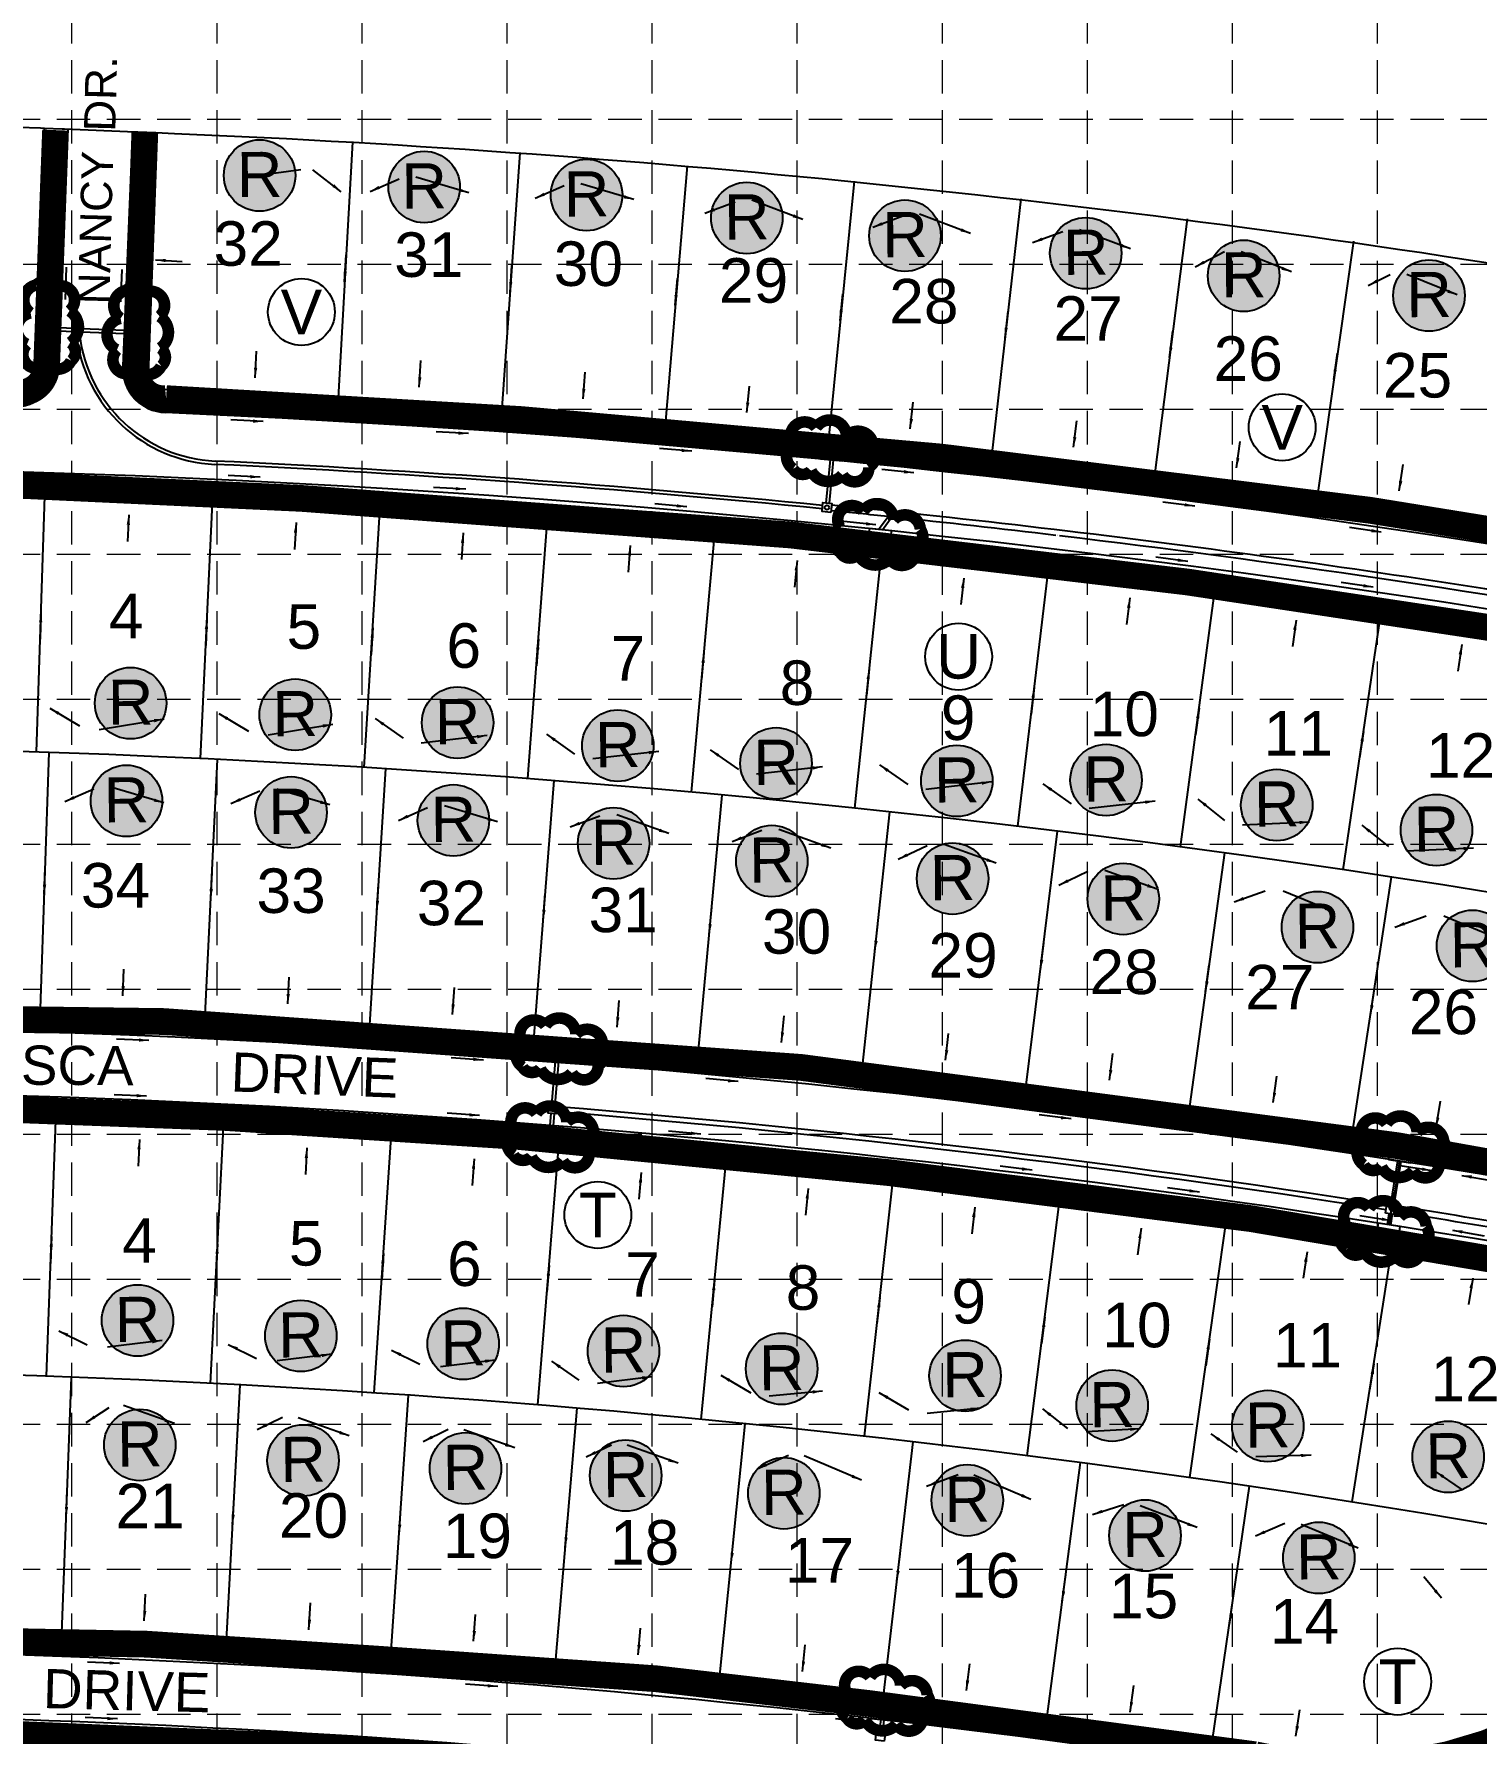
# Model space of a CAD drawing. Header units: inches. Extents: x 4451 to 7062, y 10245 to 14418.
# Drawn here: x 5544 to 6191, y 13235 to 13998 of the extents above; entities that cross this region are included whole.
import ezdxf
from ezdxf.enums import TextEntityAlignment as Align

# ---------------------------------------------------------------- set-up
doc = ezdxf.new("R2010")
doc.units = ezdxf.units.IN
doc.header["$MEASUREMENT"] = 0
doc.linetypes.add('HIDDEN', pattern=[0.375, 0.25, -0.125])
for name, color, linetype in [('BASE', 7, 'Continuous'), ('BLOCK-TXT', 1, 'Continuous'), ('BREAKLINE_PTCODE', 7, 'Continuous'), ('ERO-MAT', 84, 'Continuous'), ('GRADE BASE$0$GRADE-ARROW', 7, 'Continuous'), ('grid', 9, 'HIDDEN'), ('LOT-TXT', 1, 'Continuous'), ('MDL-BNDY', 7, 'Continuous'), ('pbaseCS4$0$LOTS-4', 1, 'Continuous'), ('pbaseCS4$0$PV TC-4', 3, 'Continuous'), ('pbaseCS4$0$SD INLT', 6, 'Continuous'), ('SD MH', 11, 'Continuous'), ('SD RCP', 11, 'Continuous'), ('STNAMES', 3, 'Continuous')]:
    doc.layers.add(name, color=color, linetype=linetype)
doc.styles.add('GRADE BASE$0$Standard', font='txt')
doc.styles.add('ryland', font='ARIAL.TTF', dxfattribs={"height": 25})
doc.styles.get("Standard").update_dxf_attribs({"font": 'ARIAL.TTF'})
doc.dimstyles.new('GRADE BASE$0$Standard', dxfattribs={"dimtxt": 0.18, "dimasz": 0.18, "dimexe": 0.18, "dimexo": 0.0625, "dimgap": 0.09, "dimtad": 0, "dimtih": 1, "dimtoh": 1, "dimdec": 4, "dimzin": 0, "dimdsep": 46, "dimtxsty": 'GRADE BASE$0$Standard', "dimcen": 0.09, "dimadec": 0, "dimazin": 0, "dimtfac": 1, "dimtdec": 4, "dimtofl": 0, "dimtmove": 0, "dimatfit": 3, "dimfxl": 0, "dimtolj": 1, "dimtzin": 0, "dimarcsym": 0})

# ---------------------------------------------------------------- blocks, each defined once
blk = doc.blocks.new('RYLAND')
h = blk.add_hatch(color=81)
h.paths.add_polyline_path([(1.164, -1.048, 1), (-1.408, -1.048, 1)])
h.paths.add_polyline_path([(-1.348, -2.228), (1.104, -2.228), (1.104, 0.21), (-1.348, 0.21)], flags=25)
at = {"color": 5}
blk.add_circle((-0.122, -1.048), 1.286, dxfattribs=at)
at = {"layer": 'BASE', "color": 5, "style": 'ryland'}
blk.add_text('R', height=1.625, dxfattribs=at).set_placement((-0.122, -1.821), align=Align.CENTER)

msp = doc.modelspace()

# ---------------------------------------------------------------- linework, layer by layer
at = {"color": 5}
for p, q in [((6156.64, 13491.47), (6154.39, 13477.15)), ((6151.99, 13462.85), (6154.24, 13477.17))]:
    msp.add_line(p, q, dxfattribs=at)
at = {"layer": 'BASE', "color": 170, "const_width": 5.2}
for points in [[(5559.64, 13873.26, 0.520567), (5559.64, 13873.26, 0.765195), (5554.48, 13884.43, 0.417879), (5544.54, 13884.83, 0.6649), (5542.2, 13872.34, 0.744833), (5540.54, 13858.23, 0.975642), (5549.35, 13849.1, 0.520567), (5560.4, 13850.93, 0.520567), (5559.94, 13859.01, 0.540264), (5559.64, 13873.26)], [(5600.04, 13870.82, 0.520567), (5600.04, 13870.82, 0.765195), (5594.88, 13881.99, 0.417879), (5584.94, 13882.39, 0.6649), (5582.6, 13869.9, 0.744833), (5580.94, 13855.79, 0.975642), (5589.76, 13846.67, 0.520567), (5600.8, 13848.49, 0.520567), (5600.34, 13856.57, 0.540264), (5600.04, 13870.82)], [(5906.58, 13799.6, 0.520567), (5906.58, 13799.6, 0.765195), (5918.42, 13802.96, 0.417879), (5920.37, 13812.72, 0.6649), (5908.4, 13816.97, 0.744833), (5894.72, 13820.82, 0.975642), (5884.33, 13813.54, 0.520567), (5884.41, 13802.34, 0.520567), (5892.46, 13801.54, 0.540264), (5906.58, 13799.6)], [(5927.74, 13762.04, 0.520567), (5927.74, 13762.04, 0.765195), (5939.58, 13765.4, 0.417879), (5941.53, 13775.16, 0.6649), (5929.56, 13779.41, 0.744833), (5915.88, 13783.26, 0.975642), (5905.49, 13775.98, 0.520567), (5905.57, 13764.78, 0.520567), (5913.62, 13763.98, 0.540264), (5927.74, 13762.04)], [(5785.11, 13531.06, 0.520567), (5785.11, 13531.06, 0.765195), (5796.95, 13534.42, 0.417879), (5798.9, 13544.18, 0.6649), (5786.93, 13548.43, 0.744833), (5773.25, 13552.28, 0.975642), (5762.86, 13545, 0.520567), (5762.94, 13533.8, 0.520567), (5770.99, 13533, 0.540264), (5785.11, 13531.06)], [(5781.06, 13491.58, 0.520567), (5781.06, 13491.58, 0.765195), (5792.89, 13494.94, 0.417879), (5794.84, 13504.7, 0.6649), (5782.87, 13508.96, 0.744833), (5769.19, 13512.8, 0.975642), (5758.8, 13505.52, 0.520567), (5758.88, 13494.32, 0.520567), (5766.93, 13493.52, 0.540264), (5781.06, 13491.58)], [(6162.66, 13487.05, 0.520567), (6162.66, 13487.05, 0.765195), (6174.5, 13490.4, 0.417879), (6176.44, 13500.16, 0.6649), (6164.48, 13504.42, 0.744833), (6150.79, 13508.27, 0.975642), (6140.41, 13500.99, 0.520567), (6140.49, 13489.79, 0.520567), (6148.54, 13488.98, 0.540264), (6162.66, 13487.05)], [(6154.81, 13449.04, 0.520567), (6154.81, 13449.04, 0.765195), (6166.64, 13452.4, 0.417879), (6168.59, 13462.16, 0.6649), (6156.62, 13466.42, 0.744833), (6142.94, 13470.26, 0.975642), (6132.56, 13462.98, 0.520567), (6132.64, 13451.78, 0.520567), (6140.69, 13450.98, 0.540264), (6154.81, 13449.04)], [(5930.84, 13238.59, 0.520567), (5930.84, 13238.59, 0.765195), (5942.68, 13241.95, 0.417879), (5944.62, 13251.71, 0.6649), (5932.66, 13255.96, 0.744833), (5918.97, 13259.81, 0.975642), (5908.59, 13252.53, 0.520567), (5908.67, 13241.33, 0.520567), (5916.72, 13240.53, 0.540264), (5930.84, 13238.59)]]:
    msp.add_lwpolyline(points, format="xyb", close=True, dxfattribs=at)
at = {"layer": 'BLOCK-TXT', "color": 7}
for centre in [(5663.73, 13872.74), (6103.94, 13820.94), (5958.69, 13718), (5796.76, 13467.31), (6155.77, 13257.76)]:
    msp.add_circle(centre, 15, dxfattribs=at)
at = {"layer": 'BREAKLINE_PTCODE', "color": 7}
for points in [[(5536.55, 13955.71, 546.78), (5546.59, 13955.41, 546.73), (5548.4, 13955.35, 544.22)], [(5543.7, 13840.27, 543.64), (5543.91, 13845.44, 543.67), (5544.16, 13851.44, 543.7), (5544.32, 13855.44, 543.72), (5544.73, 13865.43, 543.77), (5545.13, 13875.42, 543.82), (5545.54, 13885.41, 543.87), (5545.95, 13895.4, 543.92), (5546.36, 13905.39, 543.97), (5546.76, 13915.39, 544.02), (5547.17, 13925.38, 544.07), (5547.58, 13935.37, 544.12), (5547.99, 13945.36, 544.17), (5548.4, 13955.35, 544.22)], [(5548.4, 13955.35, 544.22), (5556.39, 13955.03, 544.04), (5557.44, 13954.98, 543), (5589.31, 13953.68, 543), (5590.36, 13953.64, 544.04), (5598.35, 13953.32, 544.22)], [(5593.67, 13838.47, 543.65), (5593.87, 13843.41, 543.67), (5594.11, 13849.4, 543.7), (5594.28, 13853.4, 543.72), (5594.69, 13863.39, 543.77), (5595.09, 13873.38, 543.82), (5595.5, 13883.37, 543.87), (5595.91, 13893.36, 543.92), (5596.32, 13903.36, 543.97), (5596.72, 13913.35, 544.02), (5597.13, 13923.34, 544.07), (5597.54, 13933.33, 544.12), (5597.95, 13943.32, 544.17), (5598.35, 13953.32, 544.22)], [(5598.35, 13953.32, 544.22), (5606.82, 13952.96, 545.81), (5616.86, 13952.53, 545.76), (5626.9, 13952.07, 545.71), (5636.94, 13951.6, 545.66), (5646.97, 13951.11, 545.61), (5657.01, 13950.6, 545.56), (5667.04, 13950.07, 545.51), (5677.07, 13949.52, 545.46), (5687.1, 13948.95, 545.41), (5697.13, 13948.36, 545.36), (5707.16, 13947.76, 545.31), (5717.19, 13947.13, 545.26), (5727.22, 13946.49, 545.21), (5737.24, 13945.83, 545.16), (5747.27, 13945.14, 545.11), (5757.29, 13944.44, 545.06), (5767.31, 13943.72, 545.01), (5777.33, 13942.98, 544.96), (5787.35, 13942.23, 544.91), (5797.37, 13941.45, 544.86), (5807.38, 13940.65, 544.81), (5817.4, 13939.84, 544.76), (5827.41, 13939, 544.71), (5837.42, 13938.15, 544.66), (5847.43, 13937.28, 544.6), (5857.44, 13936.39, 544.55), (5867.44, 13935.48, 544.5), (5877.45, 13934.55, 544.45), (5887.45, 13933.6, 544.4), (5897.45, 13932.64, 544.35), (5907.45, 13931.65, 544.3), (5917.45, 13930.65, 544.25), (5927.44, 13929.62, 544.2), (5937.44, 13928.58, 544.15), (5947.43, 13927.52, 544.1), (5957.42, 13926.44, 544.05), (5967.4, 13925.34, 544), (5977.39, 13924.22, 543.95), (5987.37, 13923.09, 543.9), (5997.35, 13921.93, 543.85), (6007.33, 13920.76, 543.8), (6017.31, 13919.56, 543.75), (6027.28, 13918.35, 543.7), (6037.25, 13917.12, 543.65), (6047.22, 13915.87, 543.6), (6057.19, 13914.6, 543.55), (6067.15, 13913.31, 543.5), (6077.11, 13912.01, 543.45), (6087.07, 13910.68, 543.4), (6097.03, 13909.34, 543.35), (6106.98, 13907.97, 543.3), (6116.94, 13906.59, 543.25), (6126.89, 13905.19, 543.2), (6136.83, 13903.77, 543.15), (6146.78, 13902.33, 543.1), (6156.72, 13900.87, 543.05), (6166.66, 13899.4, 543), (6176.59, 13897.9, 542.95), (6186.52, 13896.39, 542.9), (6196.45, 13894.85, 542.85)], [(5593.67, 13838.47, 543.21), (5602.14, 13838.12, 543.15), (5612.18, 13837.68, 543.09), (5622.22, 13837.23, 543.03), (5632.25, 13836.76, 542.98), (5642.29, 13836.26, 542.93), (5652.32, 13835.75, 542.88), (5662.35, 13835.22, 542.83), (5672.39, 13834.67, 542.78), (5682.42, 13834.1, 542.73), (5692.45, 13833.52, 542.68), (5702.48, 13832.91, 542.63), (5712.51, 13832.29, 542.59), (5722.53, 13831.64, 542.54), (5732.56, 13830.98, 542.49), (5742.58, 13830.3, 542.44), (5752.6, 13829.6, 542.39), (5762.63, 13828.88, 542.34), (5772.65, 13828.14, 542.29), (5782.66, 13827.38, 542.24), (5792.68, 13826.6, 542.19), (5802.7, 13825.81, 542.14), (5812.71, 13824.99, 542.09), (5822.72, 13824.16, 542.04), (5832.74, 13823.31, 541.99), (5842.75, 13822.43, 541.94), (5852.75, 13821.54, 541.89), (5862.76, 13820.63, 541.84), (5872.76, 13819.7, 541.79), (5882.77, 13818.76, 541.74), (5892.77, 13817.79, 541.69), (5902.77, 13816.81, 541.64), (5912.76, 13815.8, 541.59), (5922.76, 13814.78, 541.54), (5932.75, 13813.74, 541.49), (5942.74, 13812.67, 541.44), (5952.73, 13811.59, 541.39), (5962.72, 13810.5, 541.34), (5972.7, 13809.38, 541.29), (5982.69, 13808.24, 541.24), (5992.67, 13807.08, 541.19), (6002.65, 13805.91, 541.14), (6012.62, 13804.72, 541.09), (6022.6, 13803.5, 541.04), (6032.57, 13802.27, 540.99), (6042.54, 13801.02, 540.94), (6052.5, 13799.75, 540.89), (6062.47, 13798.47, 540.84), (6072.43, 13797.16, 540.79), (6082.39, 13795.83, 540.74), (6092.35, 13794.49, 540.69), (6102.3, 13793.13, 540.64), (6112.25, 13791.74, 540.59), (6122.2, 13790.34, 540.54), (6132.15, 13788.92, 540.49), (6142.09, 13787.48, 540.44), (6152.03, 13786.03, 540.39), (6161.97, 13784.55, 540.34), (6171.91, 13783.05, 540.29), (6181.84, 13781.54, 540.24), (6191.77, 13780.01, 540.19)], [(5540.35, 13790.35, 543.73), (5550.29, 13790.03, 543.61), (5560.24, 13789.7, 543.5), (5570.19, 13789.34, 543.39), (5580.13, 13788.97, 543.3), (5590.08, 13788.57, 543.22), (5600.02, 13788.16, 543.15), (5609.97, 13787.73, 543.09), (5619.91, 13787.28, 543.03), (5629.85, 13786.81, 542.98), (5639.79, 13786.33, 542.93), (5649.73, 13785.82, 542.88), (5659.67, 13785.29, 542.83), (5669.61, 13784.75, 542.78), (5679.54, 13784.19, 542.73), (5689.48, 13783.61, 542.68), (5699.41, 13783.01, 542.63), (5709.35, 13782.39, 542.59), (5719.28, 13781.75, 542.54), (5729.21, 13781.09, 542.49), (5739.14, 13780.42, 542.44), (5749.07, 13779.72, 542.39), (5759, 13779.01, 542.34), (5768.92, 13778.28, 542.29), (5778.85, 13777.53, 542.24), (5788.77, 13776.76, 542.19), (5798.69, 13775.97, 542.14), (5808.61, 13775.16, 542.09), (5818.53, 13774.33, 542.04), (5828.44, 13773.49, 541.99), (5838.36, 13772.63, 541.94), (5848.27, 13771.74, 541.89), (5858.19, 13770.84, 541.84), (5868.1, 13769.92, 541.79), (5878, 13768.98, 541.74), (5887.91, 13768.03, 541.69), (5897.81, 13767.05, 541.64), (5907.72, 13766.06, 541.59), (5917.62, 13765.04, 541.54), (5927.52, 13764.01, 541.49), (5937.41, 13762.96, 541.44), (5947.31, 13761.89, 541.39), (5957.2, 13760.8, 541.34), (5967.09, 13759.69, 541.29), (5976.98, 13758.57, 541.24), (5986.87, 13757.42, 541.19), (5996.75, 13756.26, 541.14), (6006.63, 13755.08, 541.09), (6016.51, 13753.88, 541.04), (6026.39, 13752.66, 540.99), (6036.27, 13751.42, 540.94), (6046.14, 13750.16, 540.89), (6056.01, 13748.88, 540.84), (6065.88, 13747.59, 540.79), (6075.74, 13746.28, 540.74), (6085.61, 13744.94, 540.69), (6095.47, 13743.59, 540.64), (6105.33, 13742.22, 540.59), (6115.18, 13740.84, 540.54), (6125.03, 13739.43, 540.49), (6134.88, 13738.01, 540.44), (6144.73, 13736.56, 540.39), (6154.58, 13735.1, 540.34), (6164.42, 13733.62, 540.29), (6174.26, 13732.12, 540.24), (6184.09, 13730.6, 540.19), (6193.93, 13729.06, 540.14)], [(5538.35, 13560.3, 541.79), (5548.4, 13559.97, 541.66), (5558.44, 13559.62, 541.56), (5568.49, 13559.25, 541.47), (5578.53, 13558.85, 541.4), (5588.57, 13558.44, 541.34), (5598.61, 13558.01, 541.28), (5608.65, 13557.56, 541.22), (5618.69, 13557.08, 541.15), (5628.73, 13556.59, 541.09), (5638.76, 13556.08, 541.03), (5648.8, 13555.55, 540.97), (5658.83, 13554.99, 540.91), (5668.87, 13554.42, 540.85), (5678.9, 13553.83, 540.79), (5688.93, 13553.21, 540.73), (5698.96, 13552.58, 540.67), (5708.99, 13551.93, 540.61), (5719.02, 13551.26, 540.55), (5729.04, 13550.56, 540.49), (5739.07, 13549.85, 540.43), (5749.09, 13549.12, 540.37), (5759.11, 13548.36, 540.31), (5769.13, 13547.59, 540.25), (5779.15, 13546.8, 540.18), (5789.17, 13545.98, 540.12), (5799.19, 13545.15, 540.06), (5809.2, 13544.3, 540), (5819.21, 13543.42, 539.94), (5829.22, 13542.53, 539.88), (5839.23, 13541.62, 539.82), (5849.24, 13540.68, 539.76), (5859.24, 13539.73, 539.7), (5869.24, 13538.75, 539.64), (5879.24, 13537.76, 539.58), (5889.24, 13536.75, 539.52), (5899.24, 13535.71, 539.46), (5909.23, 13534.66, 539.4), (5919.23, 13533.59, 539.34), (5929.22, 13532.49, 539.28), (5939.21, 13531.38, 539.21), (5949.19, 13530.25, 539.15), (5959.17, 13529.09, 539.09), (5969.16, 13527.92, 539.03), (5979.13, 13526.73, 538.97), (5989.11, 13525.51, 538.91), (5999.09, 13524.28, 538.85), (6009.06, 13523.03, 538.79), (6019.03, 13521.75, 538.73), (6028.99, 13520.46, 538.67), (6038.96, 13519.15, 538.61), (6048.92, 13517.81, 538.55), (6058.88, 13516.46, 538.49), (6068.83, 13515.09, 538.43), (6078.78, 13513.7, 538.37), (6088.74, 13512.28, 538.31), (6098.68, 13510.85, 538.24), (6108.63, 13509.4, 538.18), (6118.57, 13507.93, 538.12), (6128.51, 13506.43, 538.06), (6138.44, 13504.92, 538.01), (6148.38, 13503.39, 537.96), (6158.3, 13501.84, 537.93), (6168.23, 13500.27, 537.91), (6178.15, 13498.67, 537.9), (6188.07, 13497.06, 537.9), (6197.99, 13495.43, 537.91)], [(5536.75, 13510.33, 541.79), (5546.7, 13510, 541.66), (5556.64, 13509.65, 541.56), (5566.59, 13509.28, 541.47), (5576.53, 13508.89, 541.4), (5586.47, 13508.49, 541.34), (5596.41, 13508.06, 541.28), (5606.35, 13507.61, 541.22), (5616.29, 13507.14, 541.15), (5626.23, 13506.65, 541.09), (5636.16, 13506.15, 541.03), (5646.1, 13505.62, 540.97), (5656.03, 13505.07, 540.91), (5665.97, 13504.5, 540.85), (5675.9, 13503.92, 540.79), (5685.83, 13503.31, 540.73), (5695.76, 13502.68, 540.67), (5705.69, 13502.04, 540.61), (5715.62, 13501.37, 540.55), (5725.55, 13500.69, 540.49), (5735.47, 13499.98, 540.43), (5745.39, 13499.25, 540.37), (5755.32, 13498.51, 540.31), (5765.24, 13497.74, 540.25), (5775.16, 13496.96, 540.18), (5785.07, 13496.15, 540.12), (5794.99, 13495.33, 540.06), (5804.9, 13494.48, 540), (5814.82, 13493.62, 539.94), (5824.73, 13492.73, 539.88), (5834.63, 13491.83, 539.82), (5844.54, 13490.9, 539.76), (5854.45, 13489.96, 539.7), (5864.35, 13488.99, 539.64), (5874.25, 13488.01, 539.58), (5884.15, 13487.01, 539.52), (5894.05, 13485.98, 539.46), (5903.94, 13484.94, 539.4), (5913.84, 13483.88, 539.34), (5923.73, 13482.8, 539.28), (5933.62, 13481.69, 539.21), (5943.5, 13480.57, 539.15), (5953.39, 13479.43, 539.09), (5963.27, 13478.27, 539.03), (5973.15, 13477.09, 538.97), (5983.03, 13475.88, 538.91), (5992.9, 13474.66, 538.85), (6002.77, 13473.42, 538.79), (6012.64, 13472.16, 538.73), (6022.51, 13470.88, 538.67), (6032.37, 13469.58, 538.61), (6042.24, 13468.26, 538.55), (6052.1, 13466.92, 538.49), (6061.95, 13465.56, 538.43), (6071.81, 13464.18, 538.37), (6081.66, 13462.79, 538.31), (6091.51, 13461.37, 538.24), (6101.35, 13459.93, 538.18), (6111.19, 13458.47, 538.12), (6121.03, 13457, 538.06), (6130.87, 13455.5, 538.01), (6140.7, 13453.98, 537.96), (6150.54, 13452.45, 537.93), (6160.36, 13450.89, 537.91), (6170.19, 13449.31, 537.9), (6180.01, 13447.72, 537.9), (6189.83, 13446.1, 537.91), (6199.64, 13444.47, 537.93)], [(5534.81, 13280.27, 542.47), (5544.86, 13279.92, 542.34), (5554.91, 13279.56, 542.22), (5564.95, 13279.17, 542.09), (5575, 13278.76, 541.97), (5585.04, 13278.33, 541.84), (5595.09, 13277.88, 541.72), (5605.13, 13277.41, 541.6), (5615.17, 13276.92, 541.47), (5625.21, 13276.41, 541.35), (5635.25, 13275.87, 541.22), (5645.28, 13275.31, 541.1), (5655.32, 13274.73, 540.97), (5665.36, 13274.14, 540.85), (5675.39, 13273.51, 540.72), (5685.42, 13272.87, 540.6), (5695.45, 13272.21, 540.47), (5705.48, 13271.53, 540.35), (5715.51, 13270.82, 540.23), (5725.54, 13270.09, 540.1), (5735.56, 13269.35, 539.98), (5745.59, 13268.58, 539.85), (5755.61, 13267.79, 539.73), (5765.63, 13266.97, 539.6), (5775.65, 13266.14, 539.48), (5785.66, 13265.29, 539.35), (5795.68, 13264.41, 539.23), (5805.69, 13263.51, 539.18), (5815.7, 13262.6, 539.13), (5825.71, 13261.66, 539.08), (5835.72, 13260.7, 539.03), (5845.72, 13259.72, 538.98), (5855.73, 13258.71, 538.93), (5865.73, 13257.69, 538.88), (5875.72, 13256.64, 538.83), (5885.72, 13255.58, 538.78), (5895.71, 13254.49, 538.73), (5905.71, 13253.38, 538.68), (5915.7, 13252.25, 538.63), (5925.68, 13251.1, 538.58), (5935.67, 13249.93, 538.53), (5945.65, 13248.74, 538.48), (5955.63, 13247.52, 538.43), (5965.6, 13246.29, 538.38), (5975.58, 13245.03, 538.33), (5985.55, 13243.75, 538.28), (5995.52, 13242.45, 538.23), (6005.48, 13241.13, 538.18), (6015.45, 13239.79, 538.13), (6025.41, 13238.43, 538.08), (6035.37, 13237.05, 538.03), (6045.32, 13235.64, 537.98), (6055.27, 13234.22, 537.93)]]:
    msp.add_polyline3d(points, dxfattribs=at)
at = {"layer": 'ERO-MAT', "const_width": 12}
for points in [[(5297.89, 13935.34), (5300.72, 13848.69, 0.448714), (5314.02, 13837.61), (5536.84, 13836.38, 0.40672), (5549.36, 13848.45), (5553.38, 13954.41)], [(5593.46, 13953.52), (5589.53, 13846.6, 0.452655), (5603, 13833.86), (5762.42, 13824.46), (5950.71, 13807.64), (6143.4, 13783.72), (6248.53, 13766.68), (6389.65, 13740.77), (6503.11, 13717.54), (6580.19, 13700.22), (6707.29, 13668.91), (6770.56, 13652.01, 0.322618), (6785.9, 13657.83), (6822.18, 13759.46)], [(6013.17, 13064.81), (6012.7, 13181.07, 0.305428), (6001.95, 13196.9), (5780.67, 13220.05), (5674.11, 13228.24), (5516.99, 13234.87), (5328.03, 13237.09, 0.4074), (5314.79, 13224.46), (5317.5, 13091.4)]]:
    msp.add_lwpolyline(points, format="xyb", dxfattribs=at)
msp.add_lwpolyline([(6322.58, 13468.49), (6155.5, 13498.42), (5887.98, 13533.55), (5602.08, 13554.15), (5322.09, 13557.89), (5310.96, 13562.78), (5307.05, 13568.3), (5307.28, 13575.65), (5302.57, 13784.5), (5304.83, 13790.78), (5307.89, 13793.2), (5314.18, 13796.42), (5321.92, 13796.59), (5539.55, 13794.84), (5663.75, 13789.06), (5883.32, 13772.62), (6061.54, 13751.5), (6302.61, 13715.09)], dxfattribs=at)
msp.add_lwpolyline([(5320.5, 13517.62), (5403.89, 13517.11), (5505.92, 13515.71), (5628.85, 13511.11), (5761.05, 13502.56), (5927.59, 13486.29), (6089.93, 13465.65), (6255.62, 13437.61), (6314.54, 13428.04), (6319.61, 13424.04), (6322.99, 13418.36), (6323.14, 13412.53), (6320.83, 13402.55), (6309.76, 13353, -0.406196), (6091.69, 13224.93), (5918.45, 13247.93), (5822.97, 13259.03), (5696.97, 13267.91), (5594.27, 13274.56), (5452.72, 13277.34), (5329.87, 13278.25, -0.378321), (5314.34, 13289.52), (5308.96, 13504.21, -0.284621), (5320.5, 13517.62, 0.213272)], format="xyb", close=True, dxfattribs=at)
at = {"layer": 'grid', "color": 252, "linetype": 'HIDDEN', "lineweight": 0, "ltscale": 60}
for p, q in [((5560.75, 10573.38), (5560.75, 14349.99)), ((5625.86, 10573.37), (5625.86, 14349.99)), ((5690.97, 10573.36), (5690.97, 14349.99)), ((5756.08, 10573.35), (5756.08, 14349.99)), ((5821.19, 10573.34), (5821.19, 14349.99)), ((5886.3, 10573.33), (5886.3, 14349.99)), ((5951.42, 10573.32), (5951.42, 14349.99)), ((6016.53, 10573.31), (6016.53, 14349.99)), ((6081.64, 10573.3), (6081.64, 14349.99)), ((6146.75, 10573.29), (6146.75, 14349.99)), ((4518.96, 13959.33), (6993.2, 13959.33)), ((4518.96, 13894.21), (6993.2, 13894.21)), ((4518.96, 13829.1), (6993.2, 13829.1)), ((4518.96, 13763.99), (6993.2, 13763.99)), ((4518.96, 13698.88), (6993.2, 13698.88)), ((4518.96, 13633.77), (6993.2, 13633.77)), ((4518.96, 13568.66), (6993.2, 13568.66)), ((4518.96, 13503.54), (6993.2, 13503.54)), ((4518.96, 13438.43), (6993.2, 13438.43)), ((4518.96, 13373.32), (6993.2, 13373.32)), ((4518.96, 13308.21), (6993.2, 13308.21)), ((4518.96, 13243.1), (6993.2, 13243.1))]:
    msp.add_line(p, q, dxfattribs=at)
at = {"layer": 'MDL-BNDY', "color": 7}
msp.add_polyline3d([(5536.55, 13955.71, 546.78), (5546.59, 13955.41, 546.73), (5548.4, 13955.35, 544.22), (5556.39, 13955.03, 544.04), (5557.44, 13954.98, 543), (5589.31, 13953.68, 543), (5590.36, 13953.64, 544.04), (5598.35, 13953.32, 544.22), (5606.82, 13952.96, 545.81), (5616.86, 13952.53, 545.76), (5626.9, 13952.07, 545.71), (5636.94, 13951.6, 545.66), (5646.97, 13951.11, 545.61), (5657.01, 13950.6, 545.56), (5667.04, 13950.07, 545.51), (5677.07, 13949.52, 545.46), (5687.1, 13948.95, 545.41), (5697.13, 13948.36, 545.36), (5707.16, 13947.76, 545.31), (5717.19, 13947.13, 545.26), (5727.22, 13946.49, 545.21), (5737.24, 13945.83, 545.16), (5747.27, 13945.14, 545.11), (5757.29, 13944.44, 545.06), (5767.31, 13943.72, 545.01), (5777.33, 13942.98, 544.96), (5787.35, 13942.23, 544.91), (5797.37, 13941.45, 544.86), (5807.38, 13940.65, 544.81), (5817.4, 13939.84, 544.76), (5827.41, 13939, 544.71), (5837.42, 13938.15, 544.66), (5847.43, 13937.28, 544.6), (5857.44, 13936.39, 544.55), (5867.44, 13935.48, 544.5), (5877.45, 13934.55, 544.45), (5887.45, 13933.6, 544.4), (5897.45, 13932.64, 544.35), (5907.45, 13931.65, 544.3), (5917.45, 13930.65, 544.25), (5927.44, 13929.62, 544.2), (5937.44, 13928.58, 544.15), (5947.43, 13927.52, 544.1), (5957.42, 13926.44, 544.05), (5967.4, 13925.34, 544), (5977.39, 13924.22, 543.95), (5987.37, 13923.09, 543.9), (5997.35, 13921.93, 543.85), (6007.33, 13920.76, 543.8), (6017.31, 13919.56, 543.75), (6027.28, 13918.35, 543.7), (6037.25, 13917.12, 543.65), (6047.22, 13915.87, 543.6), (6057.19, 13914.6, 543.55), (6067.15, 13913.31, 543.5), (6077.11, 13912.01, 543.45), (6087.07, 13910.68, 543.4), (6097.03, 13909.34, 543.35), (6106.98, 13907.97, 543.3), (6116.94, 13906.59, 543.25), (6126.89, 13905.19, 543.2), (6136.83, 13903.77, 543.15), (6146.78, 13902.33, 543.1), (6156.72, 13900.87, 543.05), (6166.66, 13899.4, 543), (6176.59, 13897.9, 542.95), (6186.52, 13896.39, 542.9), (6196.45, 13894.85, 542.85)], dxfattribs=at)
at = {"layer": 'pbaseCS4$0$LOTS-4', "color": 7}
for p, q in [((5686.72, 13949.05), (5680.16, 13834.23)), ((5761.81, 13944.23), (5753.66, 13829.52)), ((5836.83, 13938.38), (5827.09, 13823.79)), ((5911.77, 13931.48), (5900.43, 13817.04)), ((5986.6, 13923.54), (5973.67, 13809.27)), ((6061.31, 13914.56), (6046.8, 13800.48)), ((6135.89, 13904.55), (6119.79, 13790.68)), ((5544.79, 13675.15), (5548.54, 13790.09)), ((5618.38, 13672.23), (5623.77, 13787.1)), ((5691.91, 13668.25), (5698.94, 13783.03)), ((5765.38, 13663.22), (5774.06, 13777.89)), ((5838.77, 13657.13), (5849.09, 13771.67)), ((5912.06, 13650), (5924.02, 13764.38)), ((5985.25, 13641.82), (5998.85, 13756.01)), ((6058.31, 13632.58), (6073.54, 13746.57)), ((6131.23, 13622.31), (6148.09, 13736.06)), ((5546.57, 13560.03), (5550.44, 13674.97)), ((5620.5, 13557), (5626.07, 13671.86)), ((5694.39, 13552.87), (5701.64, 13667.64)), ((5768.2, 13547.66), (5777.15, 13662.31)), ((5841.94, 13541.36), (5852.57, 13655.87)), ((5915.57, 13533.98), (5927.88, 13648.32)), ((5989.08, 13525.52), (6003.08, 13639.66)), ((6062.46, 13515.97), (6078.14, 13629.9)), ((6135.7, 13505.34), (6153.05, 13619.03)), ((5549.37, 13394.84), (5553.44, 13509.76)), ((5622.92, 13391.67), (5628.73, 13506.53)), ((5696.42, 13387.4), (5703.97, 13502.15)), ((5769.84, 13382.01), (5779.13, 13496.64)), ((5843.18, 13375.51), (5854.2, 13489.98)), ((5916.4, 13367.9), (5929.15, 13482.19)), ((5989.5, 13359.18), (6003.99, 13473.27)), ((6062.47, 13349.36), (6078.68, 13463.21)), ((6135.27, 13338.43), (6153.2, 13452.02)), ((5556.17, 13279.51), (5560.5, 13394.43)), ((5630.09, 13276.15), (5636.21, 13390.98)), ((5703.95, 13271.63), (5711.86, 13386.36)), ((5777.73, 13265.96), (5787.44, 13380.55)), ((5851.42, 13259.15), (5862.91, 13373.57)), ((5924.98, 13251.18), (5938.25, 13365.41)), ((5998.39, 13242.07), (6013.44, 13356.09)), ((6072.65, 13231.67), (6089.33, 13345.46))]:
    msp.add_line(p, q, dxfattribs=at)
for radius, start, end in [(5140, 74.8444, 90.75903), (4860, 79.20237, 90.72692)]:
    msp.add_arc((5377.46, 8537.88), radius, start, end, dxfattribs=at)
at = {"layer": 'pbaseCS4$0$PV TC-4', "color": 7}
for p, q in [((5558.89, 13954.98), (5554.58, 13849.24)), ((5587.86, 13953.8), (5583.56, 13848.38))]:
    msp.add_line(p, q, dxfattribs=at)
for centre, radius, start, end in [((5534.59, 13850.05), 20, 268.30568, 357.6642), ((5603.55, 13847.57), 20, 177.6642, 267.56178), ((5377.46, 8537.88), 5294.5, 74.77396, 87.56178), ((5377.46, 8537.88), 5265.5, 74.84246, 90.66647), ((5377.46, 8537.88), 5014.5, 75.73262, 90.63923), ((5377.46, 8537.88), 4985.5, 79.18543, 90.62982), ((6136.2, 13399.02), 185.5, 261.12867, 347.67184), ((6136.2, 13399.02), 214.5, 261.12867, 347.67184), ((5377.46, 8537.88), 4734.5, 81.12867, 90.59934), ((5377.46, 8537.88), 4705.5, 82.37991, 90.58878)]:
    msp.add_arc(centre, radius, start, end, dxfattribs=at)
at = {"layer": 'pbaseCS4$0$SD INLT', "color": 5}
for points in [[(5555.01, 13860), (5555.42, 13870), (5553.42, 13870.08), (5553.02, 13860.09)], [(5585.99, 13858.74), (5586.4, 13868.73), (5584.4, 13868.81), (5583.99, 13858.82)], [(5906.9, 13807.85), (5896.95, 13808.84), (5896.75, 13806.85), (5906.7, 13805.86)], [(5928.63, 13774.45), (5918.68, 13775.49), (5918.48, 13773.5), (5928.42, 13772.46)], [(5773.33, 13536.73), (5783.3, 13535.93), (5783.46, 13537.92), (5773.49, 13538.72)], [(5770.85, 13505.83), (5780.82, 13505.03), (5780.98, 13507.02), (5771.01, 13507.82)], [(6151.7, 13492.25), (6161.58, 13490.69), (6161.89, 13492.67), (6152.01, 13494.23)], [(6146.74, 13461.65), (6156.62, 13460.09), (6156.93, 13462.07), (6147.05, 13463.62)], [(5919.5, 13241.25), (5929.44, 13240.09), (5929.67, 13242.08), (5919.73, 13243.24)]]:
    msp.add_lwpolyline(points, close=True, dxfattribs=at)
at = {"layer": 'SD MH', "color": 5}
for points in [[(5565.12, 13862.59), (5561.12, 13862.76), (5561.28, 13866.75), (5565.28, 13866.59)], [(5901.39, 13782.77), (5897.41, 13783.17), (5897.8, 13787.15), (5901.79, 13786.75)], [(5778.43, 13512.75), (5774.44, 13513.06), (5774.76, 13517.05), (5778.75, 13516.73)], [(6150.27, 13468.11), (6151.1, 13473.21), (6156.04, 13472.4), (6155.21, 13467.3)], [(5925.36, 13231), (5921.38, 13231.47), (5921.85, 13235.44), (5925.82, 13234.98)]]:
    msp.add_lwpolyline(points, close=True, dxfattribs=at)
for centre in [(5563.2, 13864.67), (5899.6, 13784.96), (5776.59, 13514.9), (6153.15, 13470.25)]:
    msp.add_circle(centre, 1, dxfattribs=at)
at = {"layer": 'SD RCP', "color": 5}
for p, q in [((5555.19, 13864.25), (5561.17, 13864.01)), ((5555.25, 13865.75), (5561.23, 13865.5)), ((5565.17, 13863.84), (5584.16, 13863.07)), ((5565.23, 13865.34), (5584.22, 13864.57)), ((5900.98, 13806.43), (5899.05, 13787.03)), ((5902.47, 13806.28), (5900.54, 13786.88)), ((5922.8, 13775.06), (5927.03, 13780.9)), ((5924.52, 13774.88), (5928.75, 13780.72)), ((5777.57, 13536.39), (5776.01, 13516.95)), ((5779.06, 13536.27), (5777.5, 13516.83)), ((5775.69, 13512.96), (5775.25, 13507.48)), ((5777.18, 13512.85), (5776.74, 13507.36)), ((6152.83, 13472.92), (6155.86, 13491.6)), ((6154.31, 13472.68), (6157.34, 13491.36)), ((6151.21, 13462.97), (6152, 13467.83)), ((6152.69, 13462.73), (6153.48, 13467.58)), ((5923.72, 13240.76), (5923.09, 13235.29)), ((5925.21, 13240.58), (5924.58, 13235.12))]:
    msp.add_line(p, q, dxfattribs=at)
for points in [[(6150.5, 13469.53, 0.018768), (5778.5, 13513.62)], [(6150.86, 13471.75, 0.018768), (5778.68, 13515.86)], [(6309.75, 13317.77, 0.055727), (6323.41, 13358.11), (6326.41, 13371.85, 0.424276), (6275.7, 13448.02, 0.006112), (6155.4, 13468.51)], [(6312.22, 13316.57, 0.055774), (6326.09, 13357.52), (6329.1, 13371.26, 0.424276), (6276.2, 13450.72, 0.006111), (6155.84, 13471.22)]]:
    msp.add_lwpolyline(points, format="xyb", dxfattribs=at)
for centre, radius, start, end in [((5627.98, 13870), 65.75, 186.37459, 267.30999), ((5627.98, 13870), 64.25, 186.57958, 267.30999), ((5377.46, 8537.88), 5272.25, 84.33892, 87.30999), ((5377.46, 8537.88), 5273.75, 84.33892, 87.30999), ((5377.46, 8537.88), 5271.75, 84.0161, 84.29545), ((5377.46, 8537.88), 5274.25, 80.18414, 84.29546), ((5377.46, 8537.88), 5271.75, 83.19283, 83.99728), ((5377.46, 8537.88), 5271.75, 83.18324, 83.18342), ((5377.46, 8537.88), 5271.75, 80.00312, 83.17401)]:
    msp.add_arc(centre, radius, start, end, dxfattribs=at)

# ---------------------------------------------------------------- block references
at = {"xscale": 12.48126430206556, "yscale": 12.48126430206503, "zscale": 12.48126430206547}
for p, rotation in [((5646.38, 13947.13), 0.4410760963205937), ((5720.26, 13941.97), 0.4410760963205937), ((5793.14, 13938.38), 0.4410760963205937), ((5865.05, 13928.06), 0.4410760963205937), ((5936.05, 13920.11), 0.4410760963205937), ((6017.19, 13912.23), 0.4410760963205937), ((6088.08, 13902.07), 0.4410760963205938), ((6171.25, 13893.22), 0.4410760963205938), ((5588.49, 13710.18), 0.4410760963205936), ((5662.38, 13705.02), 0.4410760963205936), ((5735.25, 13701.44), 0.4410760963205936), ((5807.16, 13691.12), 0.4410760963205936), ((5878.17, 13683.16), 0.4410760963205936), ((6026.3, 13675.69), 0.4410760963205938), ((5959.3, 13675.29), 0.4410760963205936), ((5586.61, 13666.32), 0.4410760963205936), ((5660.5, 13661.16), 0.4410760963205936), ((6102.92, 13664.45), 0.4410760963205938), ((5733.37, 13657.58), 0.4410760963205936), ((6174.61, 13653.21), 0.4410760963205938), ((5805.28, 13647.26), 0.4410760963205936), ((5876.29, 13639.3), 0.4410760963205936), ((5957.42, 13631.43), 0.4410760963205936), ((6034.03, 13622.29), 0.4410760963205938), ((6121.19, 13609.64), 0.4410760963205938), ((6190.78, 13601.21), 0.4410760963205938), ((5591.61, 13433.02), 0.4410760963205937), ((5664.91, 13426.08), 0.4410760963205937), ((5737.78, 13422.5), 0.4410760963205937), ((5809.69, 13419.28), 0.4410760963205937), ((5880.7, 13411.32), 0.4410760963205937), ((5963.01, 13408.18), 0.4410760963205937), ((6029.03, 13394.79), 0.4410760963205938), ((6098.93, 13385.59), 0.4410760963205938), ((5592.61, 13377.11), 0.4410760963205936), ((6179.87, 13371.8), 0.4410760963205938), ((5665.9, 13370.17), 0.4410760963205936), ((5738.78, 13366.59), 0.4410760963205936), ((5810.69, 13363.37), 0.4410760963205936), ((5881.69, 13355.41), 0.4410760963205936), ((5964.01, 13352.27), 0.4410760963205936), ((6043.79, 13336.46), 0.4410760963205937), ((6121.78, 13326.4), 0.4410760963205937)]:
    msp.add_blockref('RYLAND', p, dxfattribs=dict(at, rotation=rotation))

# ---------------------------------------------------------------- texts
at = {"layer": 'BLOCK-TXT', "color": 7}
for s, p in [('V', (5663.73, 13872.74)), ('V', (6103.94, 13820.94)), ('U', (5958.69, 13718)), ('T', (5796.76, 13467.31)), ('T', (6155.77, 13257.76))]:
    msp.add_text(s, height=20, dxfattribs=at).set_placement(p, align=Align.MIDDLE)
at = {"layer": 'LOT-TXT', "color": 7}
for s, p in [('32', (5639.84, 13903.51)), ('31', (5720.92, 13898.52)), ('30', (5792.52, 13894.46)), ('29', (5866.69, 13886.95)), ('28', (5943.13, 13877.62)), ('27', (6016.83, 13869.98)), ('26', (6088.71, 13851.85)), ('25', (6164.69, 13844.35)), ('34', (5580.28, 13615.33)), ('33', (5659.09, 13612.91)), ('32', (5731.07, 13607.38)), ('31', (5808.18, 13604.28)), ('30', (5885.96, 13594.62)), ('29', (5960.69, 13583.9)), ('28', (6032.96, 13576.46)), ('27', (6102.82, 13569.72)), ('26', (6176.3, 13558.46)), ('21', (5595.8, 13336.8)), ('20', (5669.17, 13332.34)), ('19', (5742.71, 13323.22)), ('18', (5817.77, 13320.28)), ('17', (5896.26, 13312.2)), ('16', (5970.79, 13305.49)), ('15', (6041.72, 13296.04))]:
    msp.add_text(s, height=20, dxfattribs=at).set_placement(p, align=Align.MIDDLE)
for s, p in [('4', (5577.32, 13726.24)), ('5', (5657.06, 13721.5)), ('6', (5728.83, 13712.99)), ('7', (5802.53, 13707.26)), ('8', (5878.4, 13696.29)), ('10', (6017.52, 13682.29)), ('9', (5950.71, 13680.59)), ('11', (6095.65, 13673.56)), ('12', (6168.49, 13663.65)), ('4', (5583.29, 13445.82)), ('5', (5658.12, 13444.57)), ('6', (5729.09, 13435.41)), ('7', (5809.01, 13430.57)), ('8', (5881.1, 13424.69)), ('9', (5955.46, 13418.54)), ('10', (6023.23, 13407.88)), ('11', (6099.78, 13398.81)), ('12', (6170.52, 13383.66)), ('14', (6098.44, 13274.86))]:
    msp.add_text(s, height=20, dxfattribs=at).set_placement(p)
at = {"layer": 'STNAMES', "color": 7}
for s, height, rotation, p in [('DR.', 14.08, 88.52558, (5580.18, 13953.64, 242.21)), ('NANCY ', 14.08, 88.52558, (5577.51, 13876.02, 242.21)), ('FRANCESCA ', 17.6, 359.75619, (5436.72, 13526.21, 302.77)), ('DRIVE', 17.6, 357.80435, (5631.79, 13522.79, 302.77)), ('DRIVE', 17.6, 358.50798, (5547.57, 13245.9, 302.77))]:
    msp.add_text(s, height=height, rotation=rotation, dxfattribs=at).set_placement(p)

# ---------------------------------------------------------------- leaders
at = {"layer": 'GRADE BASE$0$GRADE-ARROW'}
for points in [[(5641.35, 13933.74), (5663.42, 13936.8)], [(5681.63, 13926.73), (5668.85, 13936.65)], [(5694.53, 13926.89), (5707.56, 13932.61)], [(5738.94, 13926.28), (5715.11, 13933.36)], [(5768.57, 13923.81), (5781.6, 13929.53)], [(5812.98, 13923.2), (5789.15, 13930.29)], [(5844.83, 13917.14), (5858.34, 13922.18)], [(5888.73, 13914.35), (5865.9, 13922.93)], [(5920.16, 13910.84), (5933.67, 13915.88)], [(5964.06, 13908.05), (5941.22, 13916.63)], [(5991.93, 13903.91), (6005.44, 13908.94)], [(6035.83, 13901.11), (6013, 13909.69)], [(5557.77, 13878.41), (5558.36, 13892.9)], [(5598.27, 13896.12), (5610.27, 13895.45)], [(5683.14, 13886.36), (5683.82, 13898.36)], [(5757.36, 13881.61), (5758.21, 13893.59)], [(6064.9, 13893), (6077.99, 13899.92)], [(6108.05, 13890.72), (6085.53, 13899.84)], [(5582.75, 13877.39), (5583.34, 13891.88)], [(5831.51, 13875.82), (5832.53, 13887.79)], [(6142.53, 13884.67), (6152.4, 13889.63)], [(6182.45, 13880.43), (6159.94, 13889.55)], [(5905.58, 13869), (5906.76, 13880.96)], [(5979.54, 13861.15), (5980.89, 13873.09)], [(6053.39, 13852.28), (6054.9, 13864.2)], [(5642.93, 13843.22), (5643.6, 13855.22)], [(5716.56, 13839.02), (5717.4, 13851.01)], [(6127.1, 13842.38), (6128.78, 13854.28)], [(5790.12, 13833.8), (5791.13, 13845.78)], [(5863.61, 13827.56), (5864.78, 13839.52)], [(5937, 13820.3), (5938.34, 13832.25)], [(5646.52, 13823.54), (5632.04, 13824.26)], [(5738.74, 13818.16), (5724.26, 13818.88)], [(6010.28, 13812.03), (6011.78, 13823.95)], [(5838.89, 13810.23), (5824.44, 13811.47)], [(6083.44, 13802.73), (6085.11, 13814.63)], [(5938.65, 13800.55), (5924.23, 13802.06)], [(6156.47, 13792.42), (6158.3, 13804.3)], [(5645.28, 13798.57), (5630.8, 13799.29)], [(5737.51, 13793.19), (5723.02, 13793.91)], [(5836.74, 13785.32), (5822.29, 13786.57)], [(6064.75, 13785.57), (6050.37, 13787.43)], [(5586.22, 13781.69), (5585.73, 13769.68)], [(5921.62, 13777.2), (5907.2, 13778.72)], [(5661.33, 13778.16), (5660.66, 13766.16)], [(5736.37, 13773.55), (5735.54, 13761.56)], [(6148.43, 13773.93), (6134.08, 13776.02)], [(5811.35, 13767.87), (5810.34, 13755.9)], [(5886.23, 13761.12), (5885.05, 13749.16)], [(6061.54, 13760.77), (6047.16, 13762.64)], [(5961.01, 13753.3), (5959.66, 13741.35)], [(6144.82, 13749.19), (6130.47, 13751.28)], [(6035.57, 13744.41), (6034.06, 13732.49)], [(5546.84, 13737.9), (5546.45, 13725.89)], [(5621.32, 13734.94), (5620.76, 13722.94)], [(6110.19, 13734.44), (6108.5, 13722.54)], [(5695.75, 13730.92), (5695.02, 13718.92)], [(5770.12, 13725.82), (5769.21, 13713.84)], [(5844.4, 13719.67), (5843.32, 13707.7)], [(6184.57, 13723.4), (6182.71, 13711.53)], [(5918.59, 13712.44), (5917.34, 13700.49)], [(5992.67, 13704.16), (5991.25, 13692.23)], [(5550.83, 13694.79), (5564.19, 13686.98)], [(6066.62, 13694.82), (6065.03, 13682.9)], [(5602.07, 13689.98), (5572.97, 13685.08)], [(5626.6, 13692.42), (5639.96, 13684.61)], [(5677.84, 13687.6), (5648.74, 13682.71)], [(5696.77, 13690.27), (5709.37, 13681.37)], [(5747.14, 13682.53), (5717.46, 13679.21)], [(5773.77, 13683.15), (5786.37, 13674.25)], [(6140.44, 13684.41), (6138.67, 13672.53)], [(5824.14, 13675.41), (5794.46, 13672.09)], [(5847.24, 13676.22), (5859.84, 13667.32)], [(5897.61, 13668.48), (5867.94, 13665.16)], [(5923.24, 13669.45), (5935.84, 13660.55)], [(5557.56, 13652.93), (5570.59, 13658.65)], [(5601.98, 13652.32), (5578.14, 13659.4)], [(5632.1, 13652.03), (5645.13, 13657.75)], [(5676.52, 13651.42), (5652.68, 13658.51)], [(5973.61, 13661.71), (5943.94, 13658.39)], [(5996.55, 13660.88), (6009.15, 13651.98)], [(5707.31, 13644.49), (5720.34, 13650.21)], [(5751.72, 13643.88), (5727.89, 13650.97)], [(6046.91, 13653.14), (6017.24, 13649.82)], [(6066.12, 13654.05), (6078.07, 13644.48)], [(5784.34, 13641.55), (5797.66, 13646.57)], [(5828.66, 13638.56), (5805.24, 13646.91)], [(6116.22, 13643.74), (6086.16, 13642.31)], [(6139.7, 13642.35), (6151.64, 13632.78)], [(5857.07, 13635.01), (5870.38, 13640.02)], [(5901.38, 13632.01), (5877.96, 13640.37)], [(5975.6, 13625.26), (5952.18, 13633.62)], [(5931.56, 13627.01), (5944.6, 13633.27)], [(6189.79, 13632.04), (6159.73, 13630.61)], [(5548.29, 13611.13), (5548.69, 13623.14)], [(5623.03, 13609.15), (5623.61, 13621.15)], [(6003.71, 13615.4), (6016.76, 13621.66)], [(6047.76, 13613.65), (6024.34, 13622)], [(5697.61, 13603.9), (5698.37, 13615.89)], [(5772.26, 13599.72), (5773.2, 13611.7)], [(6082.38, 13607.86), (6096.36, 13612.91)], [(6127.46, 13603.24), (6104.31, 13612.76)], [(5846.76, 13593.36), (5847.87, 13605.32)], [(5921.16, 13585.9), (5922.45, 13597.85)], [(6154.51, 13596.57), (6168.49, 13601.62)], [(6199.59, 13591.95), (6176.44, 13601.46)], [(5995.44, 13577.34), (5996.9, 13589.27)], [(5583.54, 13565.63), (5584.03, 13577.64)], [(5657.56, 13562.05), (5658.23, 13574.05)], [(6069.58, 13567.7), (6071.22, 13579.6)], [(5731.53, 13557.38), (5732.37, 13569.37)], [(6143.57, 13556.96), (6145.39, 13568.84)], [(5805.39, 13551.62), (5806.41, 13563.6)], [(5879.18, 13544.78), (5880.38, 13556.73)], [(5595.29, 13545.65), (5580.8, 13546.26)], [(5952.86, 13536.85), (5954.23, 13548.78)], [(5745.4, 13536.86), (5730.94, 13537.9)], [(6026.41, 13527.83), (6027.96, 13539.75)], [(5859.74, 13527.17), (5845.3, 13528.5)], [(6099.84, 13517.73), (6101.56, 13529.62)], [(5594.24, 13520.67), (5579.75, 13521.28)], [(5743.6, 13511.92), (5729.14, 13512.97)], [(6009.18, 13510.46), (5994.79, 13512.22)], [(6173.08, 13506.55), (6174.98, 13518.42)], [(5843, 13503.61), (5828.56, 13504.94)], [(5591.03, 13501.22), (5590.51, 13489.21)], [(5666.19, 13497.41), (5665.49, 13485.42)], [(5741.28, 13492.47), (5740.4, 13480.49)], [(5991.74, 13487.41), (5977.35, 13489.17)], [(6171.24, 13487.17), (6156.91, 13489.41)], [(5816.29, 13486.39), (5815.23, 13474.42)], [(6184.53, 13485.06), (6198.82, 13482.64)], [(5891.2, 13479.18), (5889.96, 13467.22)], [(6066.83, 13477.51), (6052.47, 13479.49)], [(5965.99, 13470.83), (5964.57, 13458.89)], [(6153.06, 13464.71), (6138.73, 13466.94)], [(6040.65, 13461.35), (6039.04, 13449.44)], [(6180.36, 13460.41), (6194.66, 13457.99)], [(5551.59, 13457.58), (5551.17, 13445.57)], [(5626.09, 13454.38), (5625.49, 13442.38)], [(6115.15, 13450.74), (6113.37, 13438.85)], [(5700.54, 13450.05), (5699.75, 13438.06)], [(5774.91, 13444.59), (5773.94, 13432.61)], [(5849.19, 13438.01), (5848.04, 13426.05)], [(6189.47, 13438.91), (6187.51, 13427.05)], [(5923.36, 13430.3), (5922.03, 13418.36)], [(5997.41, 13421.47), (5995.9, 13409.55)], [(5554.78, 13415.33), (5567.5, 13409.03)], [(5601.26, 13410.91), (5576.75, 13407.87)], [(5630.89, 13409.19), (5643.61, 13402.88)], [(5677.37, 13404.76), (5652.86, 13401.73)], [(5704.17, 13406.57), (5716.88, 13400.26)], [(6071.32, 13411.52), (6069.62, 13399.62)], [(5750.64, 13402.14), (5726.13, 13399.1)], [(5776.03, 13401.64), (5788.28, 13393.12)], [(6145.06, 13400.45), (6143.19, 13388.58)], [(5821.08, 13394.64), (5796.58, 13391.61)], [(5852, 13395.3), (5865.38, 13387.42)], [(5606.69, 13373.61), (5583.84, 13381.72)], [(5897.67, 13388.24), (5873.67, 13385.91)], [(5922.89, 13387.6), (5936.27, 13379.72)], [(5567.12, 13374.15), (5577.49, 13380.91)], [(5643.92, 13370.96), (5655.19, 13376.45)], [(5685.13, 13368.11), (5662.28, 13376.22)], [(5968.57, 13380.53), (5944.56, 13378.21)], [(5996.36, 13380.25), (6007.6, 13371.41)], [(5718.33, 13365.57), (5729.59, 13371.05)], [(5759.54, 13362.72), (5736.68, 13370.82)], [(6040.25, 13371.3), (6015.89, 13369.9)], [(6071.94, 13368.96), (6083.68, 13360.82)], [(5791.59, 13358.63), (5802.86, 13364.11)], [(5832.8, 13355.78), (5809.95, 13363.88)], [(5868.22, 13353.3), (5882.36, 13359.39)], [(5915.05, 13348.23), (5889.45, 13359.16)], [(6116.94, 13359.4), (6092.11, 13358.62)], [(6172.49, 13352.31), (6184.23, 13344.16)], [(5558.13, 13331.69), (5558.59, 13343.7)], [(5944.28, 13345.52), (5958.49, 13350.75)], [(5991.18, 13339.59), (5965.58, 13350.52)], [(5632.87, 13328.29), (5633.51, 13340.29)], [(6018.86, 13332.85), (6032.87, 13337.32)], [(6065.76, 13326.92), (6040.12, 13336.75)], [(5707.54, 13323.72), (5708.37, 13335.71)], [(5782.14, 13317.99), (5783.15, 13329.97)], [(6091.91, 13323.18), (6105.18, 13328.85)], [(6138.1, 13317.68), (6112.44, 13328.28)], [(5856.64, 13311.1), (5857.84, 13323.06)], [(5931.01, 13303.05), (5932.4, 13314.99)], [(6005.23, 13293.84), (6006.8, 13305.75)], [(6175.45, 13295.23), (6167.56, 13304.76)], [(5593.21, 13285.04), (5593.79, 13297.05)], [(5667.07, 13281.07), (5667.81, 13293.07)], [(6080.23, 13283.34), (6081.97, 13295.23)], [(5741, 13275.98), (5741.93, 13287.96)], [(5814.85, 13269.73), (5815.97, 13281.7)], [(5888.59, 13262.34), (5889.89, 13274.28)], [(5582.15, 13265.95), (5567.67, 13266.56)], [(5962.2, 13253.79), (5963.69, 13265.71)], [(5751.84, 13255.55), (5737.39, 13256.68)], [(6035.67, 13244.1), (6037.35, 13256)], [(6110.09, 13233.24), (6111.83, 13245.13)], [(5581.11, 13240.98), (5566.62, 13241.58)], [(5917.92, 13239.42), (5903.51, 13241.05)]]:
    msp.add_leader(points, dimstyle='GRADE BASE$0$Standard', override={"dimscale": 25}, dxfattribs=at)

doc.saveas('drawing.dxf')
